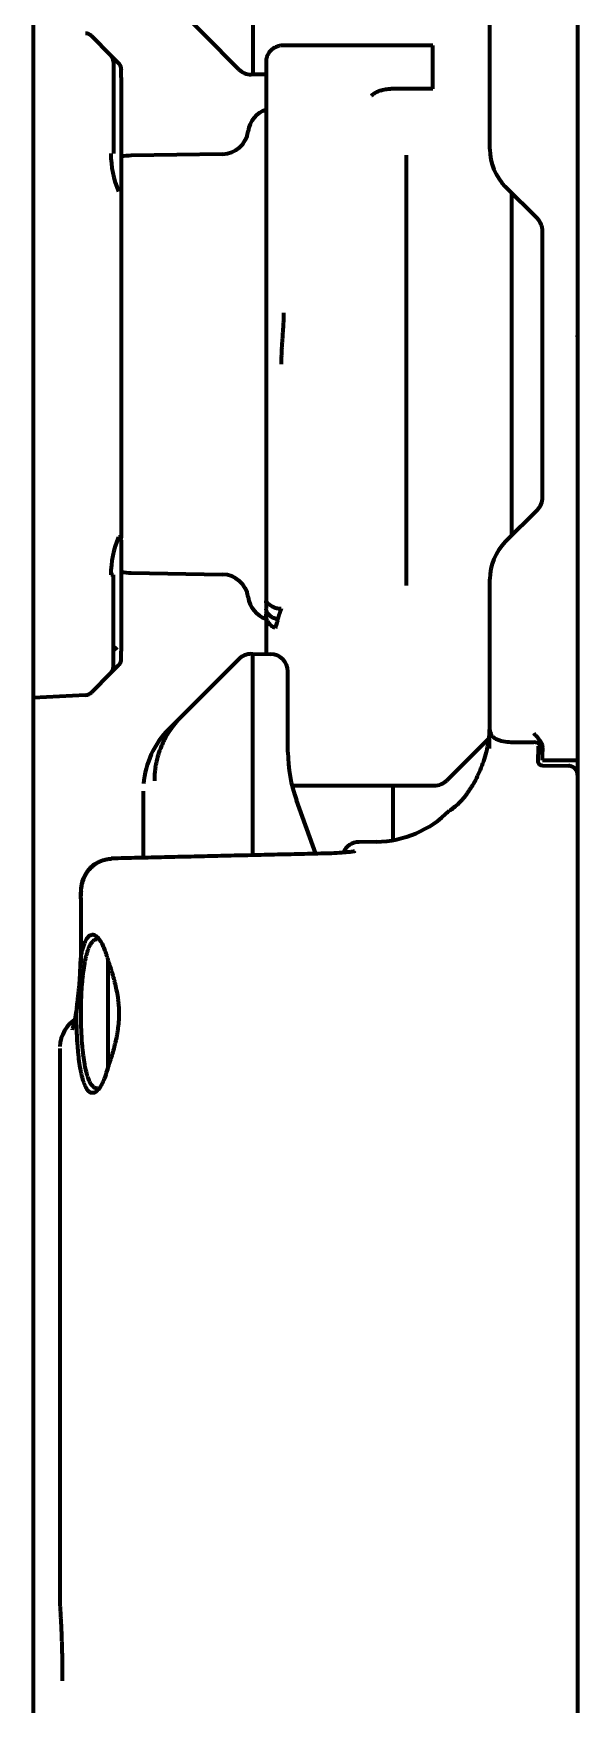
# Model space of a CAD drawing. Header units: inches. Extents: x -2898 to 7248, y 606 to 5598.
# Drawn here: x 1089 to 1120, y 3187.5 to 3282.7 of the extents above; entities that cross this region are included whole.
import ezdxf

# ---------------------------------------------------------------- set-up
doc = ezdxf.new("R2010")
doc.units = ezdxf.units.IN

msp = doc.modelspace()

# ---------------------------------------------------------------- linework, layer by layer
at = {"linetype": 'Continuous', "lineweight": 70}
for p, q in [((1120.023, 4077.243), (1120.023, 2412.043)), ((1089.023, 2437.843), (1089.023, 4075.843)), ((1115.023, 3276.086), (1115.023, 3284.658)), ((1097.411, 3283.954), (1098.711, 3282.655)), ((1101.523, 3283.343), (1101.523, 3280.343)), ((1093.435, 3281.43), (1092.324, 3282.542)), ((1098.711, 3282.655), (1100.729, 3280.637)), ((1093.876, 3280.99), (1093.435, 3281.43)), ((1111.773, 3282.007), (1103.273, 3282.007)), ((1111.773, 3279.531), (1111.773, 3282.007)), ((1093.582, 3281.077), (1093.582, 3275.843)), ((1101.523, 3280.343), (1101.427, 3280.344)), ((1102.273, 3280.35), (1101.523, 3280.343)), ((1102.273, 3281.045), (1102.273, 3278.782)), ((1094.023, 3280.183), (1094.023, 3273.736)), ((1111.773, 3279.531), (1109.376, 3279.531)), ((1102.273, 3278.782), (1102.273, 3273.262)), ((1099.799, 3275.818), (1094.597, 3275.727)), ((1110.273, 3251.248), (1110.273, 3275.756)), ((1093.903, 3273.707), (1094.004, 3273.827)), ((1094.023, 3273.734), (1094.023, 3253.953)), ((1117.73, 3272.136), (1115.901, 3273.965)), ((1102.273, 3273.262), (1102.273, 3266.882)), ((1116.273, 3268.636), (1116.273, 3273.615)), ((1118.023, 3256.257), (1118.023, 3271.429)), ((1116.273, 3254.072), (1116.273, 3268.636)), ((1102.273, 3266.882), (1102.273, 3263.843)), ((1102.273, 3263.843), (1102.273, 3253.59)), ((1115.901, 3253.722), (1117.73, 3255.55)), ((1094.004, 3253.86), (1093.936, 3253.919)), ((1094.023, 3253.828), (1094.023, 3247.503)), ((1102.273, 3253.59), (1102.273, 3250.367)), ((1093.582, 3251.843), (1093.435, 3251.843)), ((1093.582, 3246.61), (1093.582, 3251.843)), ((1094.597, 3251.96), (1099.799, 3251.869)), ((1115.023, 3243.028), (1115.023, 3251.601)), ((1102.273, 3248.238), (1102.273, 3247.337)), ((1100.729, 3247.05), (1098.711, 3245.032)), ((1101.427, 3247.342), (1101.523, 3247.343)), ((1101.523, 3247.343), (1102.531, 3247.334)), ((1101.523, 3244.343), (1101.523, 3247.343)), ((1093.435, 3246.256), (1092.324, 3245.145)), ((1093.435, 3246.256), (1093.876, 3246.697)), ((1103.523, 3244.335), (1103.523, 3246.335)), ((1091.997, 3244.999), (1089.023, 3244.843)), ((1098.711, 3245.032), (1097.411, 3243.732)), ((1101.523, 3235.876), (1101.523, 3244.343)), ((1103.523, 3241.754), (1103.523, 3244.335)), ((1097.411, 3243.732), (1096.737, 3243.058)), ((1112.565, 3240.136), (1114.959, 3242.53)), ((1115.011, 3241.961), (1115.011, 3243.041)), ((1116.523, 3242.316), (1117.523, 3242.316)), ((1117.773, 3241.239), (1117.773, 3241.608)), ((1118.023, 3241.949), (1118.023, 3241.792)), ((1118.023, 3241.292), (1118.023, 3241.792)), ((1118.023, 3241.292), (1120.023, 3241.292)), ((1118.023, 3240.98), (1119.523, 3240.962)), ((1095.273, 3239.522), (1095.273, 3235.729)), ((1103.754, 3239.843), (1111.858, 3239.843)), ((1109.512, 3236.755), (1109.512, 3239.85)), ((1105.118, 3235.959), (1104.005, 3239.018)), ((1112.594, 3238.293), (1112.605, 3238.301)), ((1108.566, 3236.643), (1107.571, 3236.626)), ((1093.643, 3235.685), (1093.637, 3235.691)), ((1091.758, 3230.783), (1091.723, 3230.776)), ((1093.273, 3223.757), (1093.273, 3229.877)), ((1090.523, 3224.873), (1090.523, 3193.334)), ((1093.248, 3223.737), (1093.211, 3223.603))]:
    msp.add_line(p, q, dxfattribs=at)
for centre, radius, start, end in [((1091.971, 3282.188), 0.5, 45, 87), ((1093.082, 3281.077), 0.5, 359.99831, 45), ((1101.436, 3281.344), 1, 225, 269.5), ((1102.746, 3276.92), 1.5, 108.40397, 172.38925), ((1099.773, 3277.317), 1.5, 271, 352.38925), ((1094.649, 3272.727), 3, 91, 102.05537), ((1118.023, 3276.086), 3, 180, 225), ((1117.023, 3271.429), 1, 0, 45), ((1117.023, 3256.257), 1, 315, 0), ((1118.023, 3251.601), 3, 135, 180), ((1094.649, 3254.959), 3, 257.94463, 269), ((1099.773, 3250.369), 1.5, 7.61075, 89), ((1102.746, 3250.767), 1.5, 187.61075, 251.59603), ((1101.436, 3246.342), 1, 90.5, 135), ((1102.523, 3246.335), 1, 0, 89.5), ((1093.082, 3246.61), 0.5, 315, 0.00169), ((1091.971, 3245.498), 0.5, 273, 315), ((1100.273, 3239.522), 5, 135, 175.22039), ((1117.523, 3241.816), 0.5, 0, 90), ((1111.523, 3241.754), 8, 180, 200), ((1111.858, 3240.843), 1, 270, 315), ((1108.461, 3242.642), 6, 271, 315.13439), ((1107.578, 3235.626), 1, 90.5484, 156.59902), ((1092.523, 3224.873), 2, 122.009, 177.15665)]:
    msp.add_arc(centre, radius, start, end, dxfattribs=at)
for centre, major_axis, ratio, start_param, end_param in [((1098.958, 3275.843), (5.523, 0), 0.998626, 3.141593, 3.543786), ((1093.773, 3273.736), (0.25, 0), 1, 0, 0.409922), ((1098.958, 3251.843), (5.523, 0), 0.998626, 2.739433, 3.141593), ((1093.773, 3253.951), (-0.25, 0), 1, 2.729547, 3.141593)]:
    msp.add_ellipse(centre, major_axis=major_axis, ratio=ratio, start_param=start_param, end_param=end_param, dxfattribs=at)
for points, knots in [([(1103.273, 3282.007), (1103.205, 3282.007), (1103.138, 3282), (1103.04, 3281.981), (1103.008, 3281.974), (1102.96, 3281.96), (1102.944, 3281.954), (1102.912, 3281.944), (1102.897, 3281.938), (1102.82, 3281.907), (1102.762, 3281.877), (1102.68, 3281.824), (1102.653, 3281.804), (1102.603, 3281.764), (1102.555, 3281.721), (1102.512, 3281.675), (1102.481, 3281.638), (1102.471, 3281.626), (1102.452, 3281.601), (1102.443, 3281.588), (1102.398, 3281.522), (1102.369, 3281.467), (1102.333, 3281.381), (1102.322, 3281.352), (1102.309, 3281.307), (1102.305, 3281.292), (1102.297, 3281.261), (1102.287, 3281.216), (1102.28, 3281.17), (1102.276, 3281.123), (1102.274, 3281.1), (1102.273, 3281.072), (1102.273, 3281.061), (1102.273, 3281.053), (1102.273, 3281.049), (1102.273, 3281.045)], [0, 0, 0, 0, 0.125, 0.125, 0.1875, 0.1875, 0.21875, 0.21875, 0.25, 0.25, 0.375, 0.375, 0.4375, 0.4375, 0.5, 0.5625, 0.5625, 0.59375, 0.59375, 0.625, 0.625, 0.75, 0.75, 0.8125, 0.8125, 0.84375, 0.84375, 0.875, 0.9375, 0.9375, 0.96875, 0.984375, 0.992187, 0.992187, 1, 1, 1, 1]), ([(1094.023, 3280.636), (1094.023, 3280.64), (1094.023, 3280.648), (1094.022, 3280.659), (1094.021, 3280.67), (1094.021, 3280.681), (1094.019, 3280.693), (1094.018, 3280.704), (1094.016, 3280.715), (1094.014, 3280.726), (1094.012, 3280.737), (1094.01, 3280.748), (1094.007, 3280.758), (1094.005, 3280.769), (1094.001, 3280.78), (1093.998, 3280.79), (1093.995, 3280.8), (1093.991, 3280.81), (1093.988, 3280.82), (1093.983, 3280.831), (1093.978, 3280.842), (1093.972, 3280.855), (1093.966, 3280.868), (1093.958, 3280.881), (1093.95, 3280.896), (1093.941, 3280.911), (1093.93, 3280.926), (1093.919, 3280.942), (1093.906, 3280.958), (1093.891, 3280.974), (1093.881, 3280.984), (1093.876, 3280.99)], [0, 0, 0, 0, 0.028826, 0.057594, 0.086303, 0.114954, 0.143547, 0.17208, 0.200555, 0.228972, 0.257329, 0.285628, 0.313867, 0.342048, 0.370168, 0.39823, 0.426231, 0.450757, 0.477807, 0.507385, 0.539493, 0.574132, 0.611304, 0.651011, 0.693255, 0.738037, 0.785356, 0.835214, 0.887608, 0.942538, 1, 1, 1, 1]), ([(1093.876, 3280.99), (1093.878, 3280.987), (1093.883, 3280.982), (1093.891, 3280.974), (1093.9, 3280.964), (1093.909, 3280.953), (1093.919, 3280.94), (1093.929, 3280.925), (1093.94, 3280.909), (1093.95, 3280.891), (1093.96, 3280.871), (1093.971, 3280.848), (1093.98, 3280.822), (1093.989, 3280.795), (1093.995, 3280.768), (1093.999, 3280.743), (1094.002, 3280.719), (1094.004, 3280.696), (1094.004, 3280.675), (1094.004, 3280.661), (1094.004, 3280.655)], [0, 0, 0, 0, 0.027542, 0.059301, 0.095276, 0.135468, 0.179874, 0.22849, 0.281314, 0.338337, 0.399554, 0.464953, 0.546966, 0.624642, 0.697986, 0.767003, 0.831702, 0.892094, 0.948189, 1, 1, 1, 1]), ([(1094.023, 3280.183), (1094.023, 3280.21), (1094.023, 3280.239), (1094.023, 3280.285), (1094.023, 3280.302), (1094.023, 3280.335), (1094.023, 3280.352), (1094.023, 3280.388), (1094.023, 3280.406), (1094.023, 3280.445), (1094.023, 3280.466), (1094.023, 3280.498), (1094.023, 3280.51), (1094.023, 3280.533), (1094.023, 3280.545), (1094.023, 3280.564), (1094.023, 3280.57), (1094.023, 3280.583), (1094.023, 3280.589), (1094.023, 3280.609), (1094.023, 3280.623), (1094.023, 3280.636)], [0, 0, 0, 0, 0.25, 0.25, 0.375, 0.375, 0.5, 0.5, 0.625, 0.625, 0.75, 0.75, 0.8125, 0.8125, 0.875, 0.875, 0.90625, 0.90625, 0.9375, 0.9375, 1, 1, 1, 1]), ([(1108.273, 3279.143), (1108.282, 3279.151), (1108.292, 3279.16), (1108.311, 3279.176), (1108.34, 3279.199), (1108.37, 3279.222), (1108.431, 3279.265), (1108.473, 3279.292), (1108.559, 3279.341), (1108.625, 3279.375), (1108.694, 3279.404), (1108.741, 3279.423), (1108.765, 3279.431), (1108.884, 3279.471), (1108.98, 3279.494), (1109.176, 3279.524), (1109.275, 3279.531), (1109.376, 3279.531)], [0, 0, 0, 0, 0.03125, 0.03125, 0.0625, 0.125, 0.125, 0.25, 0.25, 0.375, 0.4375, 0.4375, 0.5, 0.5, 0.75, 0.75, 1, 1, 1, 1]), ([(1093.876, 3254.002), (1093.878, 3254.001), (1093.883, 3253.998), (1093.891, 3253.993), (1093.9, 3253.988), (1093.909, 3253.981), (1093.919, 3253.975), (1093.929, 3253.967), (1093.94, 3253.959), (1093.95, 3253.95), (1093.96, 3253.941), (1093.971, 3253.93), (1093.98, 3253.919), (1093.989, 3253.908), (1093.995, 3253.898), (1093.999, 3253.888), (1094.002, 3253.88), (1094.004, 3253.873), (1094.004, 3253.866), (1094.004, 3253.862), (1094.004, 3253.86)], [0, 0, 0, 0, 0.027531, 0.059281, 0.09525, 0.135435, 0.179835, 0.228448, 0.281269, 0.338291, 0.399508, 0.464908, 0.546923, 0.624603, 0.697951, 0.766973, 0.831679, 0.892077, 0.94818, 1, 1, 1, 1]), ([(1094.023, 3253.953), (1094.023, 3253.953), (1094.023, 3253.954), (1094.022, 3253.955), (1094.021, 3253.956), (1094.021, 3253.957), (1094.019, 3253.959), (1094.018, 3253.96), (1094.016, 3253.961), (1094.014, 3253.962), (1094.012, 3253.964), (1094.01, 3253.965), (1094.007, 3253.966), (1094.005, 3253.968), (1094.002, 3253.969), (1093.998, 3253.971), (1093.995, 3253.972), (1093.991, 3253.973), (1093.988, 3253.975), (1093.983, 3253.976), (1093.978, 3253.978), (1093.972, 3253.979), (1093.966, 3253.981), (1093.958, 3253.983), (1093.95, 3253.986), (1093.941, 3253.988), (1093.93, 3253.991), (1093.918, 3253.993), (1093.905, 3253.996), (1093.891, 3253.999), (1093.881, 3254.001), (1093.876, 3254.002)], [0, 0, 0, 0, 0.028852, 0.057627, 0.086323, 0.114941, 0.143481, 0.171942, 0.200325, 0.22863, 0.256855, 0.285002, 0.31307, 0.341059, 0.368968, 0.396798, 0.424548, 0.449282, 0.476528, 0.506288, 0.538563, 0.573357, 0.61067, 0.650505, 0.692862, 0.737743, 0.785149, 0.835079, 0.887532, 0.942506, 1, 1, 1, 1]), ([(1102.265, 3250.369), (1102.27, 3250.315), (1102.273, 3250.265), (1102.276, 3250.168), (1102.277, 3250.122), (1102.275, 3249.99), (1102.271, 3249.911), (1102.267, 3249.839)], [0, 0, 0, 0, 0.25, 0.25, 0.5, 0.5, 1, 1, 1, 1]), ([(1103.138, 3249.909), (1103.051, 3249.909), (1102.964, 3249.919), (1102.796, 3249.959), (1102.714, 3249.99), (1102.562, 3250.069), (1102.492, 3250.118), (1102.367, 3250.231), (1102.313, 3250.295), (1102.268, 3250.364)], [0, 0, 0, 0, 0.25, 0.25, 0.5, 0.5, 0.75, 0.75, 1, 1, 1, 1]), ([(1103.138, 3249.902), (1103.134, 3249.892), (1103.126, 3249.874), (1103.114, 3249.845), (1103.103, 3249.817), (1103.091, 3249.789), (1103.08, 3249.76), (1103.069, 3249.731), (1103.058, 3249.702), (1103.048, 3249.673), (1103.037, 3249.643), (1103.027, 3249.614), (1103.017, 3249.584), (1103.008, 3249.554), (1102.998, 3249.523), (1102.989, 3249.492), (1102.979, 3249.461), (1102.97, 3249.43), (1102.961, 3249.398), (1102.952, 3249.367), (1102.944, 3249.334), (1102.938, 3249.313), (1102.935, 3249.302)], [0, 0, 0, 0, 0.048383, 0.096921, 0.145616, 0.194472, 0.24349, 0.292673, 0.342023, 0.391543, 0.441236, 0.491103, 0.541149, 0.591374, 0.641783, 0.692377, 0.743159, 0.794133, 0.845302, 0.896667, 0.948232, 1, 1, 1, 1]), ([(1102.272, 3249.837), (1102.273, 3249.811), (1102.273, 3249.785), (1102.273, 3249.736), (1102.273, 3249.713), (1102.272, 3249.647), (1102.271, 3249.607), (1102.27, 3249.571)], [0, 0, 0, 0, 0.25, 0.25, 0.5, 0.5, 1, 1, 1, 1]), ([(1102.935, 3249.3), (1102.859, 3249.318), (1102.786, 3249.344), (1102.65, 3249.41), (1102.586, 3249.451), (1102.471, 3249.543), (1102.421, 3249.596), (1102.334, 3249.711), (1102.299, 3249.772), (1102.272, 3249.837)], [0, 0, 0, 0, 0.25, 0.25, 0.5, 0.5, 0.75, 0.75, 1, 1, 1, 1]), ([(1102.273, 3249.57), (1102.273, 3249.478), (1102.273, 3249.383), (1102.273, 3249.184), (1102.273, 3249.081), (1102.273, 3248.919), (1102.273, 3248.863), (1102.273, 3248.777), (1102.273, 3248.748), (1102.273, 3248.689), (1102.273, 3248.659), (1102.273, 3248.568), (1102.273, 3248.506), (1102.273, 3248.377), (1102.273, 3248.31), (1102.273, 3248.241)], [0, 0, 0, 0, 0.25, 0.25, 0.5, 0.5, 0.625, 0.625, 0.6875, 0.6875, 0.75, 0.75, 0.875, 0.875, 1, 1, 1, 1]), ([(1102.79, 3248.809), (1102.712, 3248.846), (1102.64, 3248.893), (1102.513, 3249), (1102.457, 3249.062), (1102.366, 3249.195), (1102.331, 3249.267), (1102.284, 3249.416), (1102.273, 3249.493), (1102.273, 3249.57)], [0, 0, 0, 0, 0.25, 0.25, 0.5, 0.5, 0.75, 0.75, 1, 1, 1, 1]), ([(1102.935, 3249.301), (1102.925, 3249.262), (1102.915, 3249.222), (1102.893, 3249.141), (1102.881, 3249.1), (1102.845, 3248.977), (1102.819, 3248.893), (1102.79, 3248.809)], [0, 0, 0, 0, 0.25, 0.25, 0.5, 0.5, 1, 1, 1, 1]), ([(1093.539, 3247.497), (1093.571, 3247.526), (1093.604, 3247.555), (1093.662, 3247.607), (1093.686, 3247.629), (1093.735, 3247.673), (1093.76, 3247.696), (1093.786, 3247.719)], [0, 0, 0, 0, 0.42388, 0.42388, 0.71194, 0.71194, 1, 1, 1, 1]), ([(1093.876, 3246.697), (1093.878, 3246.699), (1093.884, 3246.704), (1093.891, 3246.712), (1093.898, 3246.72), (1093.905, 3246.728), (1093.911, 3246.736), (1093.917, 3246.743), (1093.923, 3246.751), (1093.929, 3246.759), (1093.934, 3246.766), (1093.939, 3246.773), (1093.944, 3246.781), (1093.948, 3246.788), (1093.952, 3246.795), (1093.956, 3246.802), (1093.96, 3246.809), (1093.964, 3246.815), (1093.967, 3246.822), (1093.971, 3246.828), (1093.974, 3246.834), (1093.976, 3246.84), (1093.979, 3246.846), (1093.982, 3246.852), (1093.984, 3246.857), (1093.986, 3246.863), (1093.988, 3246.868), (1093.99, 3246.873), (1093.992, 3246.878), (1093.993, 3246.882), (1093.997, 3246.892), (1094.001, 3246.906), (1094.007, 3246.926), (1094.012, 3246.946), (1094.016, 3246.966), (1094.019, 3246.987), (1094.021, 3247.008), (1094.022, 3247.029), (1094.023, 3247.043), (1094.023, 3247.05)], [0, 0, 0, 0, 0.027993, 0.055406, 0.082238, 0.10849, 0.13416, 0.159249, 0.183757, 0.207682, 0.231027, 0.253789, 0.27597, 0.297569, 0.318586, 0.339022, 0.358876, 0.378149, 0.396841, 0.414952, 0.432482, 0.449431, 0.4658, 0.481589, 0.496798, 0.511427, 0.525477, 0.538947, 0.551839, 0.564151, 0.575886, 0.627764, 0.679968, 0.732498, 0.785353, 0.838532, 0.892033, 0.945856, 1, 1, 1, 1]), ([(1094.004, 3247.032), (1094.004, 3247.028), (1094.004, 3247.021), (1094.004, 3247.01), (1094.004, 3246.998), (1094.004, 3246.987), (1094.003, 3246.975), (1094.002, 3246.963), (1094, 3246.951), (1093.998, 3246.938), (1093.996, 3246.926), (1093.994, 3246.913), (1093.991, 3246.9), (1093.987, 3246.887), (1093.983, 3246.874), (1093.979, 3246.861), (1093.974, 3246.847), (1093.968, 3246.832), (1093.96, 3246.815), (1093.95, 3246.796), (1093.94, 3246.778), (1093.929, 3246.761), (1093.917, 3246.744), (1093.904, 3246.727), (1093.89, 3246.712), (1093.881, 3246.702), (1093.876, 3246.697)], [0, 0, 0, 0, 0.028673, 0.058051, 0.088134, 0.118923, 0.150419, 0.182622, 0.215534, 0.249154, 0.283483, 0.318521, 0.35427, 0.390729, 0.427898, 0.465777, 0.504367, 0.543666, 0.600663, 0.65768, 0.714714, 0.77176, 0.828815, 0.885876, 0.942939, 1, 1, 1, 1]), ([(1094.023, 3247.05), (1094.023, 3247.057), (1094.023, 3247.064), (1094.023, 3247.077), (1094.023, 3247.084), (1094.023, 3247.097), (1094.023, 3247.104), (1094.023, 3247.117), (1094.023, 3247.123), (1094.023, 3247.142), (1094.023, 3247.153), (1094.023, 3247.177), (1094.023, 3247.188), (1094.023, 3247.221), (1094.023, 3247.241), (1094.023, 3247.28), (1094.023, 3247.299), (1094.023, 3247.335), (1094.023, 3247.352), (1094.023, 3247.385), (1094.023, 3247.401), (1094.023, 3247.448), (1094.023, 3247.476), (1094.023, 3247.503)], [0, 0, 0, 0, 0.03125, 0.03125, 0.0625, 0.0625, 0.09375, 0.09375, 0.125, 0.125, 0.1875, 0.1875, 0.25, 0.25, 0.375, 0.375, 0.5, 0.5, 0.625, 0.625, 0.75, 0.75, 1, 1, 1, 1]), ([(1097.411, 3243.732), (1097.292, 3243.613), (1097.18, 3243.489), (1096.968, 3243.23), (1096.868, 3243.097), (1096.682, 3242.819), (1096.596, 3242.675), (1096.476, 3242.453), (1096.438, 3242.377), (1096.366, 3242.225), (1096.332, 3242.148), (1096.236, 3241.916), (1096.123, 3241.602), (1096.042, 3241.28), (1095.993, 3241.034), (1095.979, 3240.952), (1095.961, 3240.827), (1095.955, 3240.785), (1095.945, 3240.702), (1095.94, 3240.66), (1095.92, 3240.45), (1095.912, 3240.282), (1095.913, 3240.113)], [0, 0, 0, 0, 0.125, 0.125, 0.25, 0.25, 0.375, 0.375, 0.4375, 0.4375, 0.5, 0.5, 0.625, 0.75, 0.75, 0.8125, 0.8125, 0.84375, 0.84375, 0.875, 0.875, 1, 1, 1, 1]), ([(1115.011, 3243.041), (1115, 3242.844), (1114.98, 3242.648), (1114.924, 3242.264), (1114.889, 3242.075), (1114.804, 3241.706), (1114.754, 3241.526), (1114.644, 3241.177), (1114.583, 3241.008), (1114.453, 3240.683), (1114.383, 3240.527), (1114.238, 3240.229), (1114.163, 3240.088), (1114.009, 3239.82), (1113.93, 3239.694), (1113.774, 3239.458), (1113.695, 3239.347), (1113.619, 3239.245)], [0, 0, 0, 0, 0.125, 0.125, 0.25, 0.25, 0.375, 0.375, 0.5, 0.5, 0.625, 0.625, 0.75, 0.75, 0.875, 0.875, 1, 1, 1, 1]), ([(1115.032, 3243.027), (1115.028, 3242.978), (1115.034, 3242.868), (1115.112, 3242.712), (1115.231, 3242.586), (1115.386, 3242.487), (1115.619, 3242.402), (1115.972, 3242.34), (1116.336, 3242.312), (1116.52, 3242.318), (1116.559, 3242.319)], [0, 0, 0, 0, 0.069491, 0.16573, 0.252542, 0.348231, 0.4964, 0.742131, 0.946556, 1, 1, 1, 1]), ([(1117.523, 3242.816), (1117.53, 3242.808), (1117.538, 3242.8), (1117.553, 3242.785), (1117.576, 3242.762), (1117.628, 3242.709), (1117.673, 3242.662), (1117.73, 3242.599), (1117.758, 3242.566), (1117.798, 3242.516), (1117.811, 3242.499), (1117.837, 3242.464), (1117.849, 3242.447), (1117.885, 3242.394), (1117.906, 3242.357), (1117.945, 3242.281), (1117.963, 3242.242), (1117.992, 3242.161), (1118.003, 3242.119), (1118.018, 3242.035), (1118.023, 3241.993), (1118.023, 3241.949)], [0, 0, 0, 0, 0.03125, 0.03125, 0.0625, 0.125, 0.25, 0.25, 0.375, 0.375, 0.4375, 0.4375, 0.5, 0.5, 0.625, 0.625, 0.75, 0.75, 0.875, 0.875, 1, 1, 1, 1]), ([(1117.773, 3242.097), (1117.773, 3242.091), (1117.773, 3242.074), (1117.773, 3242.048), (1117.773, 3242.018), (1117.773, 3241.984), (1117.773, 3241.944), (1117.773, 3241.899), (1117.773, 3241.876), (1117.773, 3241.827), (1117.773, 3241.801), (1117.773, 3241.748), (1117.773, 3241.693), (1117.773, 3241.637), (1117.773, 3241.608)], [0, 0, 0, 0, 0.125, 0.25, 0.25, 0.375, 0.5, 0.5, 0.625, 0.625, 0.75, 0.75, 0.875, 1, 1, 1, 1]), ([(1120.023, 3240.443), (1120.023, 3240.476), (1120.019, 3240.509), (1120.01, 3240.558), (1120.006, 3240.574), (1119.997, 3240.606), (1119.991, 3240.622), (1119.973, 3240.669), (1119.958, 3240.698), (1119.931, 3240.74), (1119.921, 3240.754), (1119.901, 3240.78), (1119.89, 3240.793), (1119.855, 3240.829), (1119.83, 3240.851), (1119.79, 3240.879), (1119.776, 3240.889), (1119.747, 3240.905), (1119.732, 3240.913), (1119.686, 3240.933), (1119.655, 3240.943), (1119.606, 3240.954), (1119.589, 3240.957), (1119.556, 3240.961), (1119.539, 3240.962), (1119.523, 3240.962)], [0, 0, 0, 0, 0.125, 0.125, 0.1875, 0.1875, 0.25, 0.25, 0.375, 0.375, 0.4375, 0.4375, 0.5, 0.5, 0.625, 0.625, 0.6875, 0.6875, 0.75, 0.75, 0.875, 0.875, 0.9375, 0.9375, 1, 1, 1, 1]), ([(1113.002, 3238.629), (1112.946, 3238.581), (1112.84, 3238.491), (1112.802, 3238.458), (1112.767, 3238.436), (1112.775, 3238.442)], [0, 0, 0, 0, 0.375486, 0.834216, 1, 1, 1, 1]), ([(1113.619, 3239.245), (1113.542, 3239.146), (1113.465, 3239.056), (1113.316, 3238.893), (1113.244, 3238.82), (1113.107, 3238.691), (1113.043, 3238.634), (1112.925, 3238.536), (1112.872, 3238.494), (1112.825, 3238.459)], [0, 0, 0, 0, 0.25, 0.25, 0.5, 0.5, 0.75, 0.75, 1, 1, 1, 1]), ([(1091.748, 3233.557), (1091.743, 3233.62), (1091.741, 3233.682), (1091.741, 3233.807), (1091.744, 3233.869), (1091.759, 3234.054), (1091.78, 3234.176), (1091.843, 3234.414), (1091.885, 3234.531), (1091.99, 3234.754), (1092.054, 3234.861), (1092.203, 3235.063), (1092.288, 3235.156), (1092.479, 3235.326), (1092.585, 3235.401), (1092.816, 3235.528), (1092.94, 3235.579), (1093.136, 3235.633), (1093.203, 3235.648), (1093.338, 3235.669), (1093.407, 3235.676), (1093.477, 3235.679)], [0, 0, 0, 0, 0.0625, 0.0625, 0.125, 0.125, 0.25, 0.25, 0.375, 0.375, 0.5, 0.5, 0.625, 0.625, 0.75, 0.75, 0.875, 0.875, 0.9375, 0.9375, 1, 1, 1, 1]), ([(1107.337, 3236.104), (1107.337, 3236.104), (1107.336, 3236.103), (1107.308, 3236.096), (1107.18, 3236.073), (1106.906, 3236.038), (1106.447, 3236), (1105.999, 3235.977), (1105.733, 3235.975), (1105.681, 3235.975)], [0, 0, 0, 0, 0.006651, 0.094411, 0.221545, 0.407182, 0.647393, 0.932357, 1, 1, 1, 1]), ([(1092.706, 3235.479), (1092.541, 3235.394), (1092.232, 3235.179), (1091.894, 3234.692), (1091.722, 3234.195), (1091.727, 3233.877), (1091.741, 3233.762)], [0, 0, 0, 0, 0.24632, 0.523693, 0.830646, 1, 1, 1, 1]), ([(1092.645, 3222.593), (1092.611, 3222.593), (1092.577, 3222.6), (1092.531, 3222.618), (1092.519, 3222.624), (1092.495, 3222.638), (1092.482, 3222.646), (1092.446, 3222.672), (1092.398, 3222.714), (1092.353, 3222.771), (1092.308, 3222.835), (1092.286, 3222.871), (1092.222, 3222.989), (1092.182, 3223.081), (1092.106, 3223.292), (1092.071, 3223.41), (1092.03, 3223.574), (1092.021, 3223.608), (1092.009, 3223.659), (1092.006, 3223.677), (1091.998, 3223.712), (1091.978, 3223.801), (1091.96, 3223.894), (1091.919, 3224.124), (1091.894, 3224.288), (1091.861, 3224.547), (1091.85, 3224.637), (1091.838, 3224.751), (1091.835, 3224.774), (1091.831, 3224.821), (1091.824, 3224.89), (1091.817, 3224.961), (1091.796, 3225.198), (1091.782, 3225.393), (1091.766, 3225.694), (1091.761, 3225.795), (1091.755, 3225.949), (1091.753, 3226.001), (1091.749, 3226.105), (1091.748, 3226.158), (1091.74, 3226.42), (1091.738, 3226.632), (1091.738, 3226.951), (1091.738, 3227.057), (1091.741, 3227.216), (1091.741, 3227.269), (1091.744, 3227.374), (1091.745, 3227.427), (1091.752, 3227.689), (1091.76, 3227.894), (1091.782, 3228.295), (1091.796, 3228.49), (1091.817, 3228.728), (1091.822, 3228.776), (1091.831, 3228.869), (1091.845, 3229.008), (1091.861, 3229.141), (1091.894, 3229.4), (1091.919, 3229.564), (1091.954, 3229.756), (1091.961, 3229.794), (1091.976, 3229.869), (1091.983, 3229.906), (1092.006, 3230.014), (1092.038, 3230.151), (1092.072, 3230.277), (1092.099, 3230.366), (1092.108, 3230.395), (1092.127, 3230.451), (1092.136, 3230.479), (1092.184, 3230.611), (1092.224, 3230.702), (1092.309, 3230.857), (1092.353, 3230.921), (1092.406, 3230.976), (1092.412, 3230.982), (1092.424, 3230.994), (1092.441, 3231.01), (1092.459, 3231.024), (1092.495, 3231.05), (1092.52, 3231.064), (1092.578, 3231.087), (1092.612, 3231.093), (1092.646, 3231.093)], [0, 0, 0, 0, 0.031478, 0.031478, 0.043188, 0.043188, 0.054898, 0.054898, 0.078319, 0.10174, 0.10174, 0.125161, 0.125161, 0.172003, 0.172003, 0.218844, 0.218844, 0.230555, 0.230555, 0.23641, 0.23641, 0.242265, 0.265686, 0.265686, 0.312528, 0.312528, 0.335949, 0.335949, 0.341804, 0.341804, 0.347659, 0.35937, 0.35937, 0.406211, 0.406211, 0.429632, 0.429632, 0.441342, 0.441342, 0.453053, 0.453053, 0.499895, 0.499895, 0.523315, 0.523315, 0.535026, 0.535026, 0.546736, 0.546736, 0.593578, 0.593578, 0.64042, 0.64042, 0.65213, 0.65213, 0.663841, 0.687261, 0.687261, 0.734103, 0.734103, 0.745814, 0.745814, 0.757524, 0.757524, 0.780945, 0.804366, 0.804366, 0.816076, 0.816076, 0.827786, 0.827786, 0.874628, 0.874628, 0.92147, 0.92147, 0.927325, 0.927325, 0.93318, 0.944891, 0.944891, 0.968312, 0.968312, 1, 1, 1, 1]), ([(1091.755, 3230.239), (1091.775, 3230.333), (1091.797, 3230.421), (1091.831, 3230.546), (1091.842, 3230.586), (1091.866, 3230.664), (1091.878, 3230.701), (1091.915, 3230.809), (1091.941, 3230.874), (1091.993, 3230.992), (1092.047, 3231.098), (1092.105, 3231.181), (1092.143, 3231.224), (1092.15, 3231.232), (1092.165, 3231.248), (1092.188, 3231.271), (1092.211, 3231.29), (1092.258, 3231.322), (1092.322, 3231.353), (1092.387, 3231.358), (1092.437, 3231.352), (1092.454, 3231.348), (1092.48, 3231.34), (1092.488, 3231.337), (1092.505, 3231.33), (1092.514, 3231.326), (1092.556, 3231.305), (1092.59, 3231.282), (1092.658, 3231.223), (1092.726, 3231.152), (1092.794, 3231.056), (1092.845, 3230.975), (1092.862, 3230.946), (1092.888, 3230.901), (1092.896, 3230.886), (1092.913, 3230.854), (1092.955, 3230.773), (1093.028, 3230.613), (1093.091, 3230.449), (1093.152, 3230.275), (1093.182, 3230.182), (1093.211, 3230.084)], [0, 0, 0, 0, 0.0625, 0.0625, 0.09375, 0.09375, 0.125, 0.125, 0.1875, 0.1875, 0.25, 0.3125, 0.3125, 0.328125, 0.328125, 0.34375, 0.375, 0.375, 0.4375, 0.5, 0.5, 0.53125, 0.53125, 0.546875, 0.546875, 0.5625, 0.5625, 0.625, 0.625, 0.6875, 0.75, 0.75, 0.78125, 0.78125, 0.796875, 0.796875, 0.8125, 0.875, 0.9375, 0.9375, 1, 1, 1, 1]), ([(1091.654, 3228.63), (1091.655, 3228.643), (1091.657, 3228.669), (1091.66, 3228.708), (1091.663, 3228.747), (1091.665, 3228.785), (1091.668, 3228.823), (1091.67, 3228.861), (1091.672, 3228.899), (1091.674, 3228.937), (1091.676, 3228.975), (1091.678, 3229.012), (1091.68, 3229.049), (1091.682, 3229.087), (1091.683, 3229.124), (1091.685, 3229.161), (1091.686, 3229.197), (1091.688, 3229.234), (1091.69, 3229.276), (1091.691, 3229.324), (1091.693, 3229.378), (1091.695, 3229.43), (1091.697, 3229.483), (1091.699, 3229.535), (1091.702, 3229.586), (1091.704, 3229.637), (1091.706, 3229.687), (1091.709, 3229.737), (1091.711, 3229.778), (1091.713, 3229.811), (1091.714, 3229.836), (1091.716, 3229.859), (1091.717, 3229.882), (1091.719, 3229.904), (1091.721, 3229.926), (1091.723, 3229.947), (1091.725, 3229.964), (1091.726, 3229.978), (1091.727, 3229.99), (1091.729, 3230.002), (1091.73, 3230.015), (1091.732, 3230.027), (1091.733, 3230.04), (1091.734, 3230.054), (1091.736, 3230.068), (1091.737, 3230.082), (1091.739, 3230.096), (1091.741, 3230.11), (1091.742, 3230.125), (1091.744, 3230.141), (1091.746, 3230.156), (1091.748, 3230.172), (1091.749, 3230.188), (1091.751, 3230.205), (1091.753, 3230.222), (1091.754, 3230.233), (1091.755, 3230.239)], [0, 0, 0, 0, 0.022709, 0.045345, 0.067918, 0.090435, 0.112907, 0.135341, 0.157746, 0.180131, 0.202504, 0.224874, 0.247249, 0.269632, 0.291985, 0.31431, 0.336615, 0.358908, 0.3812, 0.414447, 0.447401, 0.480077, 0.512489, 0.544649, 0.576572, 0.60827, 0.639755, 0.671039, 0.702132, 0.718076, 0.733741, 0.749134, 0.764264, 0.779136, 0.793761, 0.808146, 0.8223, 0.830501, 0.838823, 0.847268, 0.855837, 0.864531, 0.873351, 0.882299, 0.891375, 0.900581, 0.909918, 0.919386, 0.928987, 0.938722, 0.948592, 0.958598, 0.968741, 0.979021, 0.989441, 1, 1, 1, 1]), ([(1093.211, 3230.084), (1093.227, 3230.032), (1093.243, 3229.979), (1093.278, 3229.871), (1093.296, 3229.816), (1093.35, 3229.647), (1093.388, 3229.53), (1093.464, 3229.288), (1093.502, 3229.163), (1093.559, 3228.968), (1093.577, 3228.902), (1093.614, 3228.767), (1093.632, 3228.699), (1093.684, 3228.493), (1093.717, 3228.352), (1093.775, 3228.065), (1093.801, 3227.918), (1093.828, 3227.731), (1093.833, 3227.693), (1093.843, 3227.617), (1093.847, 3227.579), (1093.86, 3227.464), (1093.867, 3227.387), (1093.884, 3227.155), (1093.89, 3227), (1093.89, 3226.843)], [0, 0, 0, 0, 0.0625, 0.0625, 0.125, 0.125, 0.25, 0.25, 0.375, 0.375, 0.4375, 0.4375, 0.5, 0.5, 0.625, 0.625, 0.75, 0.75, 0.78125, 0.78125, 0.8125, 0.8125, 0.875, 0.875, 1, 1, 1, 1]), ([(1091.479, 3226.792), (1091.48, 3226.832), (1091.482, 3226.872), (1091.486, 3226.951), (1091.488, 3226.99), (1091.496, 3227.108), (1091.502, 3227.187), (1091.524, 3227.421), (1091.542, 3227.576), (1091.569, 3227.806), (1091.578, 3227.883), (1091.596, 3228.035), (1091.604, 3228.11), (1091.621, 3228.261), (1091.628, 3228.335), (1091.642, 3228.484), (1091.649, 3228.557), (1091.654, 3228.631)], [0, 0, 0, 0, 0.0625, 0.0625, 0.125, 0.125, 0.25, 0.25, 0.5, 0.5, 0.625, 0.625, 0.75, 0.75, 0.875, 0.875, 1, 1, 1, 1]), ([(1091.526, 3227.534), (1091.514, 3227.412), (1091.455, 3226.848), (1091.33, 3226.297), (1091.239, 3225.971), (1091.223, 3225.933), (1091.223, 3225.933)], [0, 0, 0, 0, 0.122597, 0.601072, 0.892899, 1, 1, 1, 1]), ([(1093.211, 3223.603), (1093.165, 3223.45), (1093.118, 3223.31), (1093.044, 3223.119), (1093.02, 3223.059), (1092.981, 3222.973), (1092.969, 3222.945), (1092.943, 3222.892), (1092.93, 3222.866), (1092.865, 3222.741), (1092.813, 3222.655), (1092.708, 3222.514), (1092.654, 3222.457), (1092.548, 3222.373), (1092.495, 3222.347), (1092.392, 3222.326), (1092.342, 3222.33), (1092.28, 3222.355), (1092.267, 3222.361), (1092.243, 3222.375), (1092.23, 3222.383), (1092.194, 3222.41), (1092.17, 3222.432), (1092.1, 3222.509), (1092.056, 3222.576), (1092.002, 3222.678), (1091.991, 3222.7), (1091.971, 3222.745), (1091.94, 3222.814), (1091.911, 3222.891), (1091.854, 3223.056), (1091.818, 3223.18), (1091.777, 3223.351), (1091.768, 3223.387), (1091.756, 3223.441), (1091.752, 3223.459), (1091.744, 3223.496), (1091.725, 3223.589), (1091.707, 3223.687), (1091.665, 3223.928), (1091.64, 3224.1), (1091.606, 3224.372), (1091.595, 3224.466), (1091.58, 3224.61), (1091.576, 3224.659), (1091.566, 3224.757), (1091.562, 3224.807), (1091.54, 3225.057), (1091.526, 3225.262), (1091.509, 3225.578), (1091.504, 3225.685), (1091.497, 3225.848), (1091.495, 3225.902), (1091.492, 3226.012), (1091.49, 3226.067), (1091.482, 3226.344), (1091.479, 3226.568), (1091.479, 3226.792)], [0, 0, 0, 0, 0.0625, 0.0625, 0.09375, 0.09375, 0.109375, 0.109375, 0.125, 0.125, 0.1875, 0.1875, 0.25, 0.25, 0.3125, 0.3125, 0.375, 0.375, 0.390625, 0.390625, 0.40625, 0.40625, 0.4375, 0.4375, 0.5, 0.5, 0.515625, 0.515625, 0.53125, 0.5625, 0.5625, 0.625, 0.625, 0.640625, 0.640625, 0.648437, 0.648437, 0.65625, 0.6875, 0.6875, 0.75, 0.75, 0.78125, 0.78125, 0.796875, 0.796875, 0.8125, 0.8125, 0.875, 0.875, 0.90625, 0.90625, 0.921875, 0.921875, 0.9375, 0.9375, 1, 1, 1, 1]), ([(1093.89, 3226.843), (1093.89, 3226.687), (1093.884, 3226.532), (1093.862, 3226.225), (1093.845, 3226.073), (1093.818, 3225.885), (1093.812, 3225.847), (1093.801, 3225.773), (1093.794, 3225.735), (1093.775, 3225.624), (1093.761, 3225.55), (1093.739, 3225.441), (1093.731, 3225.405), (1093.715, 3225.333), (1093.692, 3225.226), (1093.666, 3225.122), (1093.614, 3224.917), (1093.578, 3224.784), (1093.503, 3224.526), (1093.464, 3224.401), (1093.407, 3224.219), (1093.388, 3224.159), (1093.351, 3224.041), (1093.332, 3223.984), (1093.277, 3223.814), (1093.243, 3223.706), (1093.211, 3223.603)], [0, 0, 0, 0, 0.125, 0.125, 0.25, 0.25, 0.28125, 0.28125, 0.3125, 0.3125, 0.375, 0.375, 0.40625, 0.40625, 0.4375, 0.5, 0.5, 0.625, 0.625, 0.75, 0.75, 0.8125, 0.8125, 0.875, 0.875, 1, 1, 1, 1]), ([(1090.523, 3193.343), (1090.523, 3193.344), (1090.523, 3193.343), (1090.523, 3193.341), (1090.523, 3193.337), (1090.523, 3193.329), (1090.525, 3193.307), (1090.528, 3193.264), (1090.532, 3193.193), (1090.536, 3193.129), (1090.537, 3193.106), (1090.54, 3193.069), (1090.541, 3193.056), (1090.542, 3193.03), (1090.543, 3193.016), (1090.547, 3192.945), (1090.555, 3192.82), (1090.563, 3192.67), (1090.572, 3192.507), (1090.576, 3192.42), (1090.582, 3192.302), (1090.583, 3192.279), (1090.586, 3192.23), (1090.589, 3192.157), (1090.593, 3192.081), (1090.6, 3191.925), (1090.609, 3191.708), (1090.619, 3191.473), (1090.625, 3191.289), (1090.627, 3191.227), (1090.631, 3191.131), (1090.632, 3191.099), (1090.634, 3191.035), (1090.635, 3191.002), (1090.64, 3190.84), (1090.647, 3190.574), (1090.653, 3190.298), (1090.657, 3190.087), (1090.659, 3189.981), (1090.661, 3189.873), (1090.662, 3189.8), (1090.662, 3189.764), (1090.665, 3189.582), (1090.666, 3189.435), (1090.668, 3189.14), (1090.668, 3188.992), (1090.668, 3188.843)], [0, 0, 0, 0, 0.015625, 0.015625, 0.03125, 0.0625, 0.0625, 0.125, 0.1875, 0.1875, 0.21875, 0.21875, 0.234375, 0.234375, 0.25, 0.25, 0.3125, 0.375, 0.375, 0.4375, 0.4375, 0.453125, 0.453125, 0.46875, 0.5, 0.5, 0.5625, 0.625, 0.625, 0.65625, 0.65625, 0.671875, 0.671875, 0.6875, 0.6875, 0.75, 0.8125, 0.8125, 0.84375, 0.859375, 0.859375, 0.875, 0.875, 0.9375, 0.9375, 1, 1, 1, 1])]:
    msp.add_open_spline(points, degree=3, knots=knots, dxfattribs=at)
for points, degree in [([(1094.004, 3280.655), (1094.016, 3280.649), (1094.023, 3280.643), (1094.023, 3280.636)], 3), ([(1103.273, 3266.765), (1103.273, 3266.725), (1103.272, 3266.644), (1103.27, 3266.518), (1103.266, 3266.39), (1103.26, 3266.26), (1103.254, 3266.129), (1103.247, 3265.998), (1103.239, 3265.866), (1103.23, 3265.735), (1103.221, 3265.605), (1103.212, 3265.476), (1103.203, 3265.349), (1103.195, 3265.224), (1103.186, 3265.1), (1103.178, 3264.979), (1103.171, 3264.859), (1103.164, 3264.741), (1103.158, 3264.625), (1103.153, 3264.51), (1103.149, 3264.397), (1103.145, 3264.285), (1103.142, 3264.173), (1103.14, 3264.063), (1103.139, 3263.953), (1103.139, 3263.88), (1103.139, 3263.843)], 3), ([(1094.004, 3253.86), (1094.016, 3253.889), (1094.023, 3253.921), (1094.023, 3253.953)], 3), ([(1102.291, 3249.797), (1102.284, 3249.773)], 1), ([(1094.004, 3247.032), (1094.016, 3247.038), (1094.023, 3247.044), (1094.023, 3247.05)], 3), ([(1118.023, 3240.98), (1118.011, 3240.98), (1117.988, 3240.982), (1117.953, 3240.99), (1117.919, 3241.003), (1117.888, 3241.02), (1117.86, 3241.043), (1117.834, 3241.069), (1117.812, 3241.099), (1117.795, 3241.131), (1117.782, 3241.166), (1117.774, 3241.203), (1117.773, 3241.227), (1117.773, 3241.239)], 3), ([(1093.637, 3235.689), (1093.454, 3235.683)], 1), ([(1105.774, 3235.975), (1099.706, 3235.834), (1093.637, 3235.691)], 2), ([(1091.713, 3233.763), (1091.719, 3231.735), (1091.726, 3229.708)], 2), ([(1091.713, 3233.761), (1091.718, 3232.268), (1091.723, 3230.776)], 2), ([(1091.758, 3230.783), (1091.759, 3230.601), (1091.758, 3230.42), (1091.755, 3230.239)], 3), ([(1091.541, 3227.678), (1091.526, 3227.534)], 1)]:
    msp.add_open_spline(points, degree=degree, dxfattribs=at)
msp.add_point((1120.023, 3265.443), dxfattribs=at)

doc.saveas('drawing.dxf')
